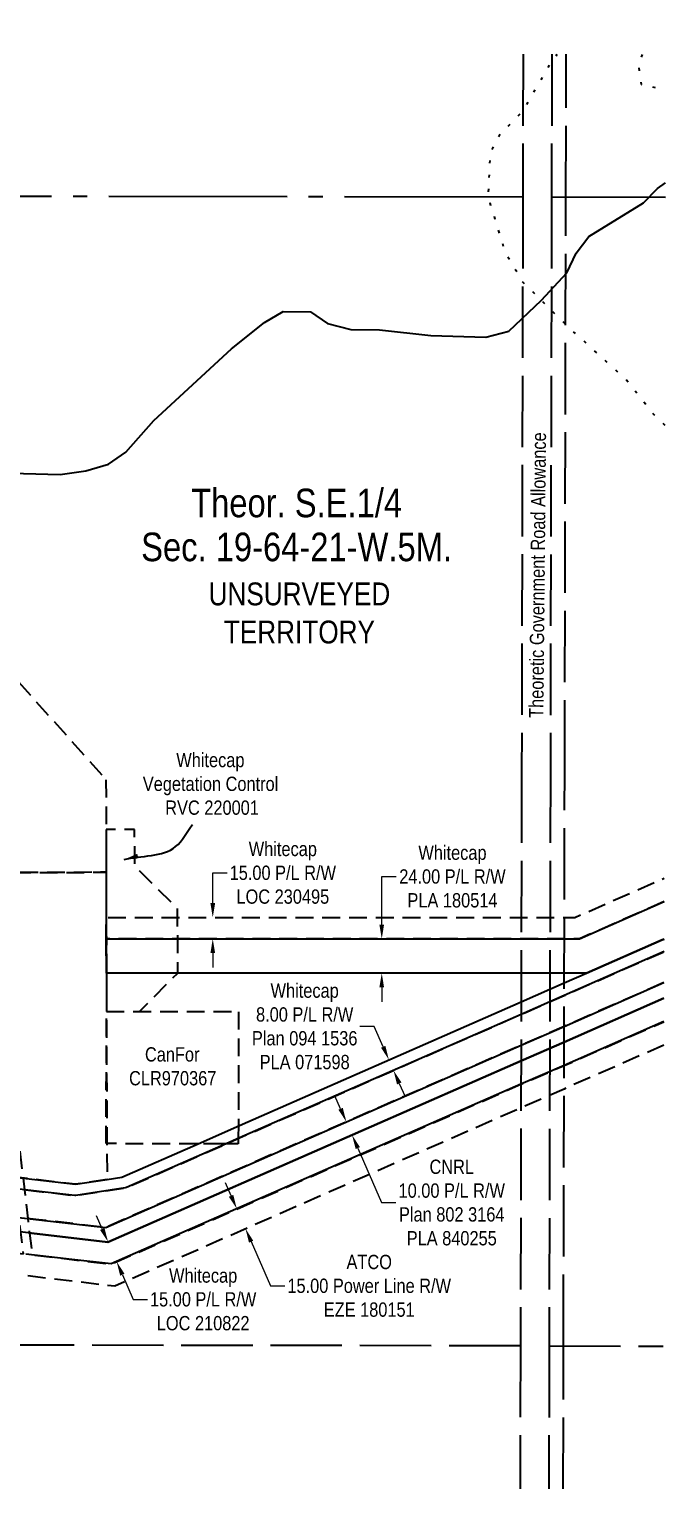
# Model space of a CAD drawing. Extents: x 479172 to 490274, y 6044075 to 6051612.
# Drawn here: x 489828 to 490274, y 6044100 to 6045122 of the extents above; entities that cross this region are included whole.
import ezdxf
from ezdxf.enums import TextEntityAlignment as Align

# ---------------------------------------------------------------- set-up
doc = ezdxf.new("R2010")
doc.units = 0
doc.header["$LTSCALE"] = 5
doc.header["$PDSIZE"] = 0.5
for name, pattern in [('EZE', [3.75, 2.5, -1.25]), ('foc-ACCESSROAD', [3.75, 2.5, -1.25]), ('foc-FLOWLINE', [3.75, 2.5, -1.25]), ('foc-QUARTERLINE', [33, 25, -3, 2, -3]), ('foc-UNSURVEYED', [12.5, 10, -2.5]), ('foc-WHEELTRACKS', [2, 0.4, -1.6])]:
    doc.linetypes.add(name, pattern=pattern)
doc.layers.get('Defpoints').update_dxf_attribs({"color": 9})
for name, color, linetype in [('C-AR', 13, 'foc-ACCESSROAD'), ('C-RW', 13, 'Continuous'), ('C-SYMBOL', 7, 'Continuous'), ('C-VCE', 13, 'EZE'), ('C-WS', 13, 'foc-ACCESSROAD'), ('F-EZE', 190, 'foc-FLOWLINE'), ('F-RW', 190, 'Continuous'), ('F-WS', 190, 'foc-ACCESSROAD'), ('L-QSEC', 8, 'foc-QUARTERLINE'), ('L-ROAD-T', 7, 'Continuous'), ('L-UNS-T', 3, 'Continuous'), ('L-USEC', 7, 'foc-UNSURVEYED'), ('T-CREEK', 160, 'Continuous'), ('T-WATER-P3', 160, 'foc-WHEELTRACKS')]:
    doc.layers.add(name, color=color, linetype=linetype)
for name, color, linetype, lineweight in [('C-AR-T', 13, 'Continuous', 9), ('C-RW-T', 13, 'Continuous', 9), ('C-WS-T', 13, 'Continuous', 9), ('F-EZE-T', 190, 'Continuous', 9), ('F-RW-T', 190, 'Continuous', 9)]:
    doc.layers.add(name, color=color, linetype=linetype, lineweight=lineweight)
doc.styles.add('175L', font='ARIALN.TTF', dxfattribs={"height": 20})
doc.styles.add('80CG', font='ARIALN.TTF', dxfattribs={"height": 10})
doc.styles.add('80L', font='ARIALN.TTF', dxfattribs={"height": 10})
doc.styles.add('foc-LtypeFont', font='ARIALN.TTF', dxfattribs={"height": 7.35})
doc.linetypes.add('foc-TOPO-flowdirection-NOLINE', pattern='A,0,[">",foc-LtypeFont,S=0.3,R=0,X=0,Y=-0.945],-20,[">",foc-LtypeFont,S=0.3,R=0,X=0,Y=-0.945],0', length=20)
doc.dimstyles.new('Compass 5 000', dxfattribs={"dimscale": 5, "dimtxt": 9, "dimasz": 2, "dimexe": 0.2, "dimexo": 0.0625, "dimgap": 0.5, "dimtad": 0, "dimtih": 1, "dimtoh": 1, "dimzin": 0, "dimdsep": 46, "dimtxsty": '80CG', "dimcen": 0.1, "dimse1": 1, "dimse2": 1, "dimclrd": 256, "dimclrt": 256, "dimaunit": 1, "dimadec": 4, "dimazin": 0, "dimtfac": 0.06, "dimtofl": 0, "dimtmove": 0, "dimatfit": 1, "dimfxl": 0.2, "dimtolj": 1, "dimtzin": 0, "dimlwd": -1, "dimarcsym": 0})

# ---------------------------------------------------------------- blocks, each defined once
blk = doc.blocks.new('*D449')
at = {"layer": 'C-AR-T', "transparency": 16777216}
for p, q in [((489878.8, 6044282.4), (489874.8, 6044291.5)), ((489892.9, 6044250.3), (489900.5, 6044233)), ((489900.5, 6044233), (489910.5, 6044233))]:
    blk.add_line(p, q, dxfattribs=at)
for points in [[(489880.4, 6044283), (489877.3, 6044281.7), (489882.9, 6044273.2)], [(489894.4, 6044251), (489891.4, 6044249.6), (489888.9, 6044259.5)]]:
    blk.add_solid(points, dxfattribs=at)
at = {"layer": 'Defpoints', "color": 0, "transparency": 16777216}
for p in [(489900.1, 6044280.8), (489906.1, 6044267), (489888.9, 6044259.5)]:
    blk.add_point(p, dxfattribs=at)
at = {"layer": 'C-AR-T', "transparency": 16777216, "insert": (489949.5, 6044233), "char_height": 10, "attachment_point": 5, "style": '80CG'}
blk.add_mtext('\\A1;Whitecap\\P15.00 P/L R/W\\PLOC 210822', dxfattribs=at)
blk = doc.blocks.new('*D453')
at = {"layer": 'C-RW-T', "transparency": 16777216}
for p, q in [((489956.2, 6044510.4), (489956.2, 6044531.6)), ((489956.2, 6044531.6), (489966.2, 6044531.6)), ((489956.2, 6044475.4), (489956.2, 6044465.4))]:
    blk.add_line(p, q, dxfattribs=at)
for points in [[(489954.6, 6044510.4), (489957.9, 6044510.4), (489956.2, 6044500.4)], [(489954.6, 6044475.4), (489957.9, 6044475.4), (489956.2, 6044485.4)]]:
    blk.add_solid(points, dxfattribs=at)
at = {"layer": 'Defpoints', "color": 0, "transparency": 16777216}
for p in [(489933.9, 6044500.4), (489956.2, 6044500.4), (489933.9, 6044485.4)]:
    blk.add_point(p, dxfattribs=at)
at = {"layer": 'C-RW-T', "transparency": 16777216, "insert": (490005.3, 6044531.6), "char_height": 10, "attachment_point": 5, "style": '80CG'}
blk.add_mtext('\\A1;Whitecap\\P15.00 P/L R/W\\PLOC 230495', dxfattribs=at)
blk = doc.blocks.new('*D456')
at = {"layer": 'C-RW-T', "transparency": 16777216}
for p, q in [((490069.3, 6044424.1), (490059.3, 6044424.1)), ((490075.6, 6044409.8), (490069.3, 6044424.1)), ((490086.8, 6044384.2), (490090.9, 6044375.1))]:
    blk.add_line(p, q, dxfattribs=at)
for points in [[(490077.1, 6044410.5), (490074.1, 6044409.2), (490079.6, 6044400.7)], [(490088.4, 6044384.9), (490085.3, 6044383.5), (490082.8, 6044393.4)]]:
    blk.add_solid(points, dxfattribs=at)
at = {"layer": 'Defpoints', "color": 0, "transparency": 16777216}
for p in [(490079.6, 6044400.7), (490095.1, 6044407.5), (490098.3, 6044400.2)]:
    blk.add_point(p, dxfattribs=at)
at = {"layer": 'C-RW-T', "transparency": 16777216, "insert": (490020.6, 6044424.1), "char_height": 10, "attachment_point": 5, "style": '80CG'}
blk.add_mtext('\\A1;Whitecap\\P8.00 P/L R/W\\PPlan 094 1536\\PPLA 071598', dxfattribs=at)
blk = doc.blocks.new('*D466')
at = {"layer": 'C-RW-T', "transparency": 16777216}
for p, q in [((490074.6, 6044495.4), (490074.6, 6044529)), ((490074.6, 6044529), (490084.6, 6044529)), ((490074.6, 6044451.4), (490074.6, 6044441.4))]:
    blk.add_line(p, q, dxfattribs=at)
for points in [[(490072.9, 6044495.4), (490076.2, 6044495.4), (490074.6, 6044485.4)], [(490072.9, 6044451.4), (490076.2, 6044451.4), (490074.6, 6044461.4)]]:
    blk.add_solid(points, dxfattribs=at)
at = {"layer": 'Defpoints', "color": 0, "transparency": 16777216}
for p in [(490074.6, 6044485.4), (490077.3, 6044485.4), (490077.3, 6044461.4)]:
    blk.add_point(p, dxfattribs=at)
at = {"layer": 'C-RW-T', "transparency": 16777216, "insert": (490124.1, 6044529), "char_height": 10, "attachment_point": 5, "style": '80CG'}
blk.add_mtext('\\A1;Whitecap\\P24.00 P/L R/W\\PPLA 180514', dxfattribs=at)
blk = doc.blocks.new('*D469')
at = {"layer": 'Defpoints', "color": 0, "transparency": 16777216}
for p in [(490044.8, 6044355.1), (490048.8, 6044345.9), (490053.8, 6044348.1)]:
    blk.add_point(p, dxfattribs=at)
at = {"layer": 'F-RW-T', "transparency": 16777216}
for p, q in [((490045.7, 6044366.4), (490041.7, 6044375.6)), ((490057.8, 6044338.9), (490074.5, 6044300.8)), ((490074.5, 6044300.8), (490084.5, 6044300.8))]:
    blk.add_line(p, q, dxfattribs=at)
for points in [[(490047.3, 6044367.1), (490044.2, 6044365.8), (490049.8, 6044357.3)], [(490059.3, 6044339.6), (490056.3, 6044338.3), (490053.8, 6044348.1)]]:
    blk.add_solid(points, dxfattribs=at)
at = {"layer": 'F-RW-T', "transparency": 16777216, "insert": (490123.6, 6044300.8), "char_height": 10, "attachment_point": 5, "style": '80CG'}
blk.add_mtext('\\A1;CNRL\\P10.00 P/L R/W\\PPlan 802 3164\\PPLA 840255', dxfattribs=at)
blk = doc.blocks.new('*D539')
at = {"layer": 'Defpoints', "color": 0, "transparency": 16777216}
for p in [(490059.7, 6044334.3), (490065.8, 6044320.6), (489979.1, 6044282.6)]:
    blk.add_point(p, dxfattribs=at)
at = {"layer": 'F-EZE-T', "transparency": 16777216}
for p, q in [((489969.1, 6044305.5), (489965.1, 6044314.7)), ((489983.1, 6044273.5), (489996.7, 6044242.5)), ((489996.7, 6044242.5), (490006.7, 6044242.5))]:
    blk.add_line(p, q, dxfattribs=at)
for points in [[(489970.6, 6044306.2), (489967.5, 6044304.9), (489973.1, 6044296.4)], [(489984.6, 6044274.1), (489981.6, 6044272.8), (489979.1, 6044282.6)]]:
    blk.add_solid(points, dxfattribs=at)
at = {"layer": 'F-EZE-T', "transparency": 16777216, "insert": (490065.8, 6044242.5), "char_height": 10, "attachment_point": 5, "style": '80CG'}
blk.add_mtext('\\A1;ATCO\\P15.00 Power Line R/W\\PEZE 180151', dxfattribs=at)

msp = doc.modelspace()

# ---------------------------------------------------------------- linework, layer by layer
at = {"layer": 'C-AR', "flags": 128}
for points in [[(489123.19, 6047538.589), (489125.409, 6047438.57), (489129.428, 6047257.36), (489124.74, 6047245.211), (489117.589, 6047226.69), (489098.33, 6047208.505), (489084.65, 6047201.515), (489075.665, 6047200.975), (488960.366, 6047194.045), (488956.949, 6047188.75), (488958.63, 6047183.982), (488959.329, 6047181.977), (488961.906, 6047174.182), (488962.58, 6047172.215), (488963.055, 6047170.806), (489011.174, 6047029.536), (489072.542, 6046888.868), (489133.297, 6046837.182), (489143.51, 6046818.197), (489153.455, 6046799.785), (489164.958, 6046738.002), (489165.157, 6046733.362), (489169.853, 6046634.358), (489174.376, 6046539.023), (489172.938, 6046168.852), (489157.763, 6046019.608), (489144.439, 6045840.363), (489142.197, 6045810.207), (489121.488, 6045531.632), (489120.63, 6045511.44), (489125.21, 6045483.238), (489123.722, 6045453.512), (489116.999, 6045425.919), (489099.173, 6045006.125), (489094.528, 6044896.751), (489094.064, 6044885.823), (489098.332, 6044875.806), (489106.668, 6044868.592), (489213.696, 6044775.966), (489367.388, 6044565.102), (489465.945, 6044429.879), (489487.8, 6044399.895), (489511.238, 6044367.739), (489517.765, 6044358.785), (489529.052, 6044352.209), (489543.881, 6044343.571), (489545.131, 6044342.842), (489546.535, 6044342.025), (489560.759, 6044340.376), (489573.535, 6044338.894), (489706.039, 6044323.54), (489735.544, 6044320.12), (489830.688, 6044309.098), (489836.645, 6044308.407), (489859.668, 6044305.74), (489860.243, 6044305.822), (489894.797, 6044311.139), (489895.789, 6044311.302), (489965.616, 6044341.937), (489974.917, 6044346.018), (490172.187, 6044432.573), (490202.374, 6044445.817), (490272.278, 6044476.485)], [(490272.233, 6044454.778), (490202.329, 6044424.141), (490172.142, 6044410.911), (489881.273, 6044283.419), (489834.317, 6044288.807), (489828.359, 6044289.491), (489550.007, 6044321.438), (489540.058, 6044322.581), (489539.631, 6044322.776), (489538.212, 6044323.655), (489535.126, 6044325.453), (489529.34, 6044328.824), (489503.917, 6044343.636), (489503.349, 6044344.416), (489490.852, 6044361.564), (489367.311, 6044531.1), (489199.589, 6044761.263), (489082.03, 6044863.593), (489073.944, 6044881.924), (489074.417, 6044893.046), (489079.177, 6045006.153), (489101.566, 6045532.335), (489122.24, 6045810.234), (489124.484, 6045840.389), (489133.847, 6045966.247), (489130.85, 6045988.351), (489133.339, 6046018.105), (489139.796, 6046039.484), (489152.99, 6046169.486), (489154.51, 6046538.17), (489149.928, 6046634.385), (489145.267, 6046732.276), (489145.149, 6046734.937), (489134.306, 6046792.903), (489134.014, 6046793.455), (489117.465, 6046824.763), (489108.777, 6046832.047), (489055.893, 6046876.384), (488992.368, 6047022.33), (488941.203, 6047172.99), (488938.574, 6047180.809), (488937.909, 6047182.772), (488936.306, 6047187.495), (488929.524, 6047192.286), (488919.296, 6047191.677), (488909.207, 6047191.076), (488578.704, 6047171.407), (488548.54, 6047169.611), (488333.822, 6047156.834), (487985.43, 6047137.752), (487965.457, 6047136.657), (487743.753, 6047124.517), (487399.84, 6047105.683), (486949.001, 6047079.83), (486918.837, 6047078.101), (486450.757, 6047051.191), (486435.757, 6047050.324), (486340.901, 6047044.937), (486113.902, 6047031.945), (485654.02, 6047005.575), (485553.797, 6046999.101), (485541.59, 6046998.313), (485519.266, 6046996.871), (485494.64, 6046995.28), (485476.402, 6046994.097), (485318.998, 6046983.937), (485288.832, 6046981.988), (484776.305, 6046948.885), (484761.333, 6046947.918), (484724.075, 6046945.514), (484483.751, 6046933.719), (484383.735, 6046928.811)], [(490272.35, 6044511.455), (490213.04, 6044485.416), (490202.456, 6044485.415), (490172.297, 6044485.417), (489881.644, 6044485.422), (489881.599, 6044500.414), (490172.328, 6044500.389), (490202.487, 6044500.387), (490209.768, 6044500.386), (490272.385, 6044527.86)]]:
    msp.add_lwpolyline(points, dxfattribs=at)
at = {"layer": 'C-RW'}
for points in [[(490272.296, 6044485.253), (490270.884, 6044484.633), (490218.07, 6044461.448), (490202.406, 6044461.449), (490172.247, 6044461.449), (489881.714, 6044461.448), (489881.644, 6044485.422), (490172.297, 6044485.417), (490202.456, 6044485.415), (490213.04, 6044485.416), (490272.35, 6044511.455)], [(489735.544, 6044328.148), (489831.625, 6044316.989), (489837.582, 6044316.298), (489860.127, 6044313.679), (489882.342, 6044317.021), (489892.571, 6044318.56), (489945.893, 6044341.966), (489974.935, 6044354.714), (490172.205, 6044441.315), (490202.392, 6044454.566), (490218.07, 6044461.448), (490270.884, 6044484.633), (490272.296, 6044485.253)], [(490272.278, 6044476.485), (490202.374, 6044445.817), (490172.187, 6044432.573), (489974.917, 6044346.018), (489965.616, 6044341.937), (489895.789, 6044311.302), (489894.797, 6044311.139), (489860.243, 6044305.822), (489859.668, 6044305.74), (489836.645, 6044308.407), (489830.688, 6044309.098), (489735.544, 6044320.12)], [(489827.181, 6044279.572), (489833.139, 6044278.889), (489882.83, 6044273.192), (490172.119, 6044399.962), (490202.306, 6044413.19), (490272.21, 6044443.837)], [(490272.176, 6044427.449), (490202.272, 6044396.813), (490172.085, 6044383.584), (489885.135, 6044257.827), (489857.541, 6044260.988), (489831.369, 6044263.987), (489825.412, 6044264.67)]]:
    msp.add_lwpolyline(points, dxfattribs=at)
at = {"layer": 'C-VCE', "flags": 128}
msp.add_lwpolyline([(489881.792, 6044434.574), (489905, 6044434.625), (489931.708, 6044461.448), (489931.611, 6044506.425), (489901.562, 6044536.344), (489901.507, 6044562.029), (489881.517, 6044561.986)], close=True, dxfattribs=at)
at = {"layer": 'C-WS', "flags": 128}
for points in [[(489881.442, 6044596.831), (489881.594, 6044532.002), (489811.133, 6044531.821), (489811.183, 6044512.392), (489801.567, 6044512.366), (489801.574, 6044510.777), (489655.764, 6044508.381), (489655.914, 6044449.355), (489655.965, 6044429.331), (489656.015, 6044409.298), (489656.172, 6044347.453), (489596.787, 6044372.745), (489568.1, 6044384.962), (489535.059, 6044399.033), (489510.117, 6044398.982), (489510.024, 6044428.968), (489509.975, 6044449.012), (489509.416, 6044674.669), (489524.494, 6044693.412), (489794.471, 6044694.113), (489881.442, 6044596.831)], [(489882.205, 6044317.001), (489860.12, 6044313.68), (489837.582, 6044316.297), (489831.625, 6044316.989), (489794.104, 6044321.345), (489749.404, 6044326.537), (489735.544, 6044328.146), (489706.039, 6044331.574), (489655.134, 6044337.489), (489656.172, 6044347.453), (489656.015, 6044409.298), (489655.965, 6044429.331), (489655.914, 6044449.355), (489655.764, 6044508.381), (489801.574, 6044510.777), (489801.567, 6044512.366), (489811.183, 6044512.392), (489811.133, 6044531.821), (489881.594, 6044532.002), (489881.598, 6044501.023), (489881.599, 6044500.414), (489881.644, 6044485.422), (489881.714, 6044461.448), (489881.792, 6044434.574), (489882.063, 6044342.059), (489882.205, 6044317.001)]]:
    msp.add_lwpolyline(points, close=True, dxfattribs=at)
at = {"layer": 'F-EZE', "flags": 128}
msp.add_lwpolyline([(490272.142, 6044410.971), (490202.237, 6044380.299), (490172.051, 6044367.055), (489887.578, 6044242.239), (489813.858, 6044250.999), (489815.62, 6044265.816), (489819.512, 6044265.383), (489823.618, 6044264.901), (489821.796, 6044280.189), (489820.578, 6044290.384), (489818.17, 6044310.548), (489817.201, 6044318.663), (489812.663, 6044356.659), (489811.67, 6044356.54), (489810.722, 6044364.479), (489818.661, 6044365.428), (489819.61, 6044357.488), (489818.617, 6044357.37), (489823.325, 6044317.953), (489824.294, 6044309.839), (489826.702, 6044289.682), (489827.919, 6044279.487), (489829.744, 6044264.192), (489831.37, 6044264.002), (489857.539, 6044260.947), (489885.165, 6044257.723), (490172.085, 6044383.584), (490202.272, 6044396.706), (490272.176, 6044427.39)], dxfattribs=at)
at = {"layer": 'F-RW'}
for points in [[(490272.21, 6044443.83), (490202.306, 6044413.19), (490172.119, 6044399.962), (489882.83, 6044273.192), (489833.139, 6044278.89), (489827.181, 6044279.573), (489544.619, 6044311.967), (489538.482, 6044312.688), (489528.429, 6044313.821), (489518.615, 6044314.93), (489511.918, 6044315.685), (489493.219, 6044341.345), (489480.721, 6044358.495), (489367.273, 6044514.179), (489192.432, 6044754.111), (489062.476, 6044848.805), (489069.172, 6045006.167), (489091.587, 6045532.932), (489112.218, 6045810.248), (489114.461, 6045840.403)], [(489101.566, 6045532.335), (489079.177, 6045006.153), (489074.391, 6044893.05), (489073.917, 6044881.927), (489072.69, 6044853.728), (489199.589, 6044761.263), (489367.311, 6044531.1), (489490.852, 6044361.564), (489503.348, 6044344.416), (489503.917, 6044343.636), (489517.399, 6044325.135), (489519.734, 6044324.874), (489533.878, 6044323.291), (489536.176, 6044323.038), (489539.621, 6044322.735), (489540.059, 6044322.592), (489550.008, 6044321.446), (489828.359, 6044289.492), (489834.317, 6044288.808), (489881.273, 6044283.419), (490172.142, 6044410.911), (490202.329, 6044424.141), (490272.233, 6044454.778)]]:
    msp.add_lwpolyline(points, dxfattribs=at)
at = {"layer": 'F-WS'}
msp.add_lwpolyline([(489945.099, 6044341.966), (489881.6, 6044342.06), (489881.792, 6044434.574), (489974.308, 6044434.44), (489974.141, 6044354.714), (489974.14, 6044354.101), (489974.125, 6044347.105), (489974.123, 6044346.017), (489974.122, 6044345.364), (489974.115, 6044341.925), (489966.309, 6044341.934), (489964.822, 6044341.937), (489962.334, 6044341.941), (489946.493, 6044341.964), (489945.099, 6044341.966)], close=True, dxfattribs=at)
at = {"layer": 'L-QSEC'}
for p, q in [((490173.375, 6045004.608), (489403.039, 6045005.697)), ((490273.375, 6045004.454), (490193.492, 6045004.566))]:
    msp.add_line(p, q, dxfattribs=at)
at = {"layer": 'L-USEC'}
for p, q in [((490173.583, 6045104.608), (490173.375, 6045004.608)), ((490193.7, 6045104.578), (490193.492, 6045004.566)), ((490203.534, 6045004.565), (490203.742, 6045104.564)), ((490173.375, 6045004.608), (490172.54, 6044602.552)), ((490193.492, 6045004.566), (490192.657, 6044602.511)), ((490202.699, 6044602.51), (490203.534, 6045004.565)), ((490172.54, 6044602.552), (490171.705, 6044200.496)), ((490192.657, 6044602.511), (490191.822, 6044200.454)), ((490201.864, 6044200.453), (490202.699, 6044602.51)), ((490171.705, 6044200.496), (489769.135, 6044201.081)), ((490171.705, 6044200.496), (490171.497, 6044100.496)), ((490191.822, 6044200.454), (490191.614, 6044100.467)), ((490191.822, 6044200.467), (490271.704, 6044200.355)), ((490201.656, 6044100.453), (490201.864, 6044200.453))]:
    msp.add_line(p, q, dxfattribs=at)
at = {"layer": 'T-CREEK', "linetype": 'foc-TOPO-flowdirection-NOLINE', "flags": 128}
msp.add_lwpolyline([(488441.59, 6044319.628), (488450.777, 6044318.767), (488513.4, 6044319.025), (488569.606, 6044313.694), (488654.649, 6044296.033), (488695.477, 6044295.904), (488714.208, 6044297.79), (488746.739, 6044306.474), (488760.242, 6044312.675), (488772.598, 6044321.996), (488813.671, 6044364.428), (488831.656, 6044387.022), (488852.887, 6044406.619), (488879.863, 6044442.072), (488891.258, 6044450.851), (488920.002, 6044462.352), (488931.76, 6044471.131), (488943.973, 6044501.283), (488952.301, 6044514.081), (488965.02, 6044522.921), (488983.207, 6044526.966), (489002.238, 6044527.711), (489092.558, 6044513.057), (489152.907, 6044510.671), (489174.162, 6044511.417), (489237.296, 6044530.342), (489248.996, 6044538.82), (489262.557, 6044545.198), (489280.982, 6044547.441), (489316.593, 6044544.001), (489336.105, 6044543.665), (489354.057, 6044545.606), (489395.22, 6044565.046), (489405.657, 6044574.723), (489412.723, 6044588.358), (489417.027, 6044605.292), (489422.562, 6044641.377), (489427.944, 6044657.35), (489447.584, 6044702.098), (489488.873, 6044764.038), (489511.124, 6044783.154), (489539.983, 6044796.995), (489557.931, 6044799.657), (489594.92, 6044796.579), (489653.994, 6044798.75), (489694.522, 6044801.798), (489770.157, 6044811.012), (489789.13, 6044812.055), (489849.357, 6044810.386), (489867.306, 6044813.109), (489883.266, 6044817.569), (489895.265, 6044825.988), (489914.932, 6044848.221), (489969.444, 6044898.413), (489992.478, 6044916.747), (490005.495, 6044924.628), (490024.767, 6044924.41), (490036.607, 6044916.259), (490052.881, 6044911.957), (490072.936, 6044911.741), (490108.846, 6044907.761), (490147.456, 6044906.665), (490163.54, 6044910.827), (490186.356, 6044932.375), (490204.2, 6044951.575), (490210.721, 6044965.33), (490219.596, 6044977.106), (490257.809, 6045000.562), (490267.765, 6045010.54), (490273.396, 6045014.652)], dxfattribs=at)
at = {"layer": 'T-CREEK', "flags": 128}
msp.add_lwpolyline([(489789.13, 6044812.055), (489849.357, 6044810.386), (489867.306, 6044813.109), (489883.266, 6044817.569), (489895.265, 6044825.988), (489914.932, 6044848.221), (489969.444, 6044898.413), (489992.478, 6044916.747), (490005.495, 6044924.628), (490024.767, 6044924.41), (490036.607, 6044916.259), (490052.881, 6044911.957), (490072.936, 6044911.741), (490108.846, 6044907.761), (490147.456, 6044906.665), (490163.54, 6044910.827), (490186.356, 6044932.375), (490204.2, 6044951.575), (490210.721, 6044965.33), (490219.596, 6044977.106), (490257.809, 6045000.562), (490267.765, 6045010.54), (490273.396, 6045014.652)], dxfattribs=at)
at = {"layer": 'T-WATER-P3', "flags": 128}
for points in [[(490273.043, 6044844.829), (490264.177, 6044853.435), (490245.472, 6044877.125), (490203.366, 6044915.445), (490186.356, 6044932.375), (490173.254, 6044945.359), (490161.307, 6044965.391), (490149.233, 6045004.633), (490150.712, 6045035.555), (490157.656, 6045048.89), (490173.501, 6045064.89), (490192.841, 6045098.275), (490197.418, 6045104.573)], [(490256.993, 6045104.486), (490254.2, 6045098.107), (490256.198, 6045083.403), (490273.319, 6045079.82), (490273.531, 6045079.373)]]:
    msp.add_lwpolyline(points, dxfattribs=at)

# ---------------------------------------------------------------- texts
at = {"layer": 'C-SYMBOL', "color": 3, "style": '175L'}
for s, p in [('Theor. S.E.1/4', (490014.948, 6044774.529)), ('Sec. 19-64-21-W.5M.', (490014.948, 6044743.768))]:
    msp.add_text(s, height=20, dxfattribs=at).set_placement(p, align=Align.BOTTOM_CENTER)
at = {"layer": 'C-WS-T', "insert": (489900.889, 6044615.599), "char_height": 10, "attachment_point": 1, "style": '80L'}
msp.add_mtext_dynamic_manual_height_columns('\\pi29.79409;Whitecap\\P\\pi6.35616;Vegetation Control \\P\\pi22.06557;RVC 220001', width=106.71641, gutter_width=49.948, heights=[0], dxfattribs=at)
at = {"layer": 'F-RW-T', "insert": (489899.545, 6044409.539), "char_height": 10, "attachment_point": 1, "style": '80L'}
msp.add_mtext_dynamic_manual_height_columns('\\pi9.19169;CanFor\\P\\pi-1.927;CLR970367', width=56.18693, gutter_width=49.948, heights=[0], dxfattribs=at)
at = {"layer": 'L-ROAD-T', "style": '80L'}
msp.add_text('Theoretic Government Road Allowance', height=10, rotation=89.459776, dxfattribs=at).set_placement((490183.699, 6044740.014), align=Align.MIDDLE_CENTER)
at = {"layer": 'L-UNS-T', "color": 3, "insert": (490016.907, 6044713.415), "char_height": 16, "attachment_point": 5, "style": '80L'}
msp.add_mtext_dynamic_manual_height_columns('UNSURVEYED TERRITORY', width=126.28105, gutter_width=47.45, heights=[0], dxfattribs=at)

# ---------------------------------------------------------------- dimensions: what is measured, and where the dimension line sits
at = {"layer": 'C-AR-T'}
dim = msp.add_linear_dim(base=(489888.877, 6044259.467), p1=(489900.108, 6044280.763), p2=(489906.127, 6044267.027), angle=293.66564, text='Whitecap\\P15.00 P/L R/W\\PLOC 210822', dimstyle='Compass 5 000', dxfattribs=at)
dim.commit()
dim.dimension.update_dxf_attribs({"geometry": '*D449', "text_midpoint": (489949.545, 6044233.037), "dimtype": 161})
at = {"layer": 'C-RW-T'}
for base, p1, p2, angle, text, picture, middle in [((489956.22, 6044500.41), (489933.896, 6044485.408), (489933.896, 6044500.41), 89.999951, 'Whitecap\\P15.00 P/L R/W\\PLOC 230495', '*D453', (490005.306, 6044531.627)), ((490074.56, 6044485.418), (490077.333, 6044461.449), (490077.333, 6044485.418), 89.99892, 'Whitecap\\P24.00 P/L R/W\\PPLA 180514', '*D466', (490124.1, 6044528.999)), ((490079.621, 6044400.672), (490098.339, 6044400.172), (490095.131, 6044407.48), 113.701305, 'Whitecap\\P8.00 P/L R/W\\PPlan 094 1536\\PPLA 071598', '*D456', (490020.582, 6044424.146))]:
    dim = msp.add_linear_dim(base=base, p1=p1, p2=p2, angle=angle, text=text, dimstyle='Compass 5 000', dxfattribs=at)
    dim.commit()
    dim.dimension.update_dxf_attribs({"geometry": picture, "text_midpoint": middle, "dimtype": 161})
at = {"layer": 'F-EZE-T'}
dim = msp.add_linear_dim(base=(489979.105, 6044282.629), p1=(490059.73, 6044334.344), p2=(490065.752, 6044320.603), angle=293.665721, text='ATCO\\P15.00 Power Line R/W\\PEZE 180151', dimstyle='Compass 5 000', dxfattribs=at)
dim.commit()
dim.dimension.update_dxf_attribs({"geometry": '*D539', "text_midpoint": (490065.816, 6044242.537), "dimtype": 161})
at = {"layer": 'F-RW-T'}
dim = msp.add_linear_dim(base=(490053.772, 6044348.101), p1=(490044.77, 6044355.082), p2=(490048.786, 6044345.916), angle=293.663747, text='CNRL\\P10.00 P/L R/W\\PPlan 802 3164\\PPLA 840255', dimstyle='Compass 5 000', dxfattribs=at)
dim.commit()
dim.dimension.update_dxf_attribs({"geometry": '*D469', "text_midpoint": (490123.596, 6044300.776), "dimtype": 161})

# ---------------------------------------------------------------- leaders
at = {"layer": 'C-RW-T', "path_type": 1}
msp.add_leader([(489894.072, 6044540.909), (489930.203, 6044549.961), (489942.143, 6044565.564)], dimstyle='Compass 5 000', override={"dimgap": 0.5, "dimtad": 0}, dxfattribs=at)

doc.saveas('drawing.dxf')
